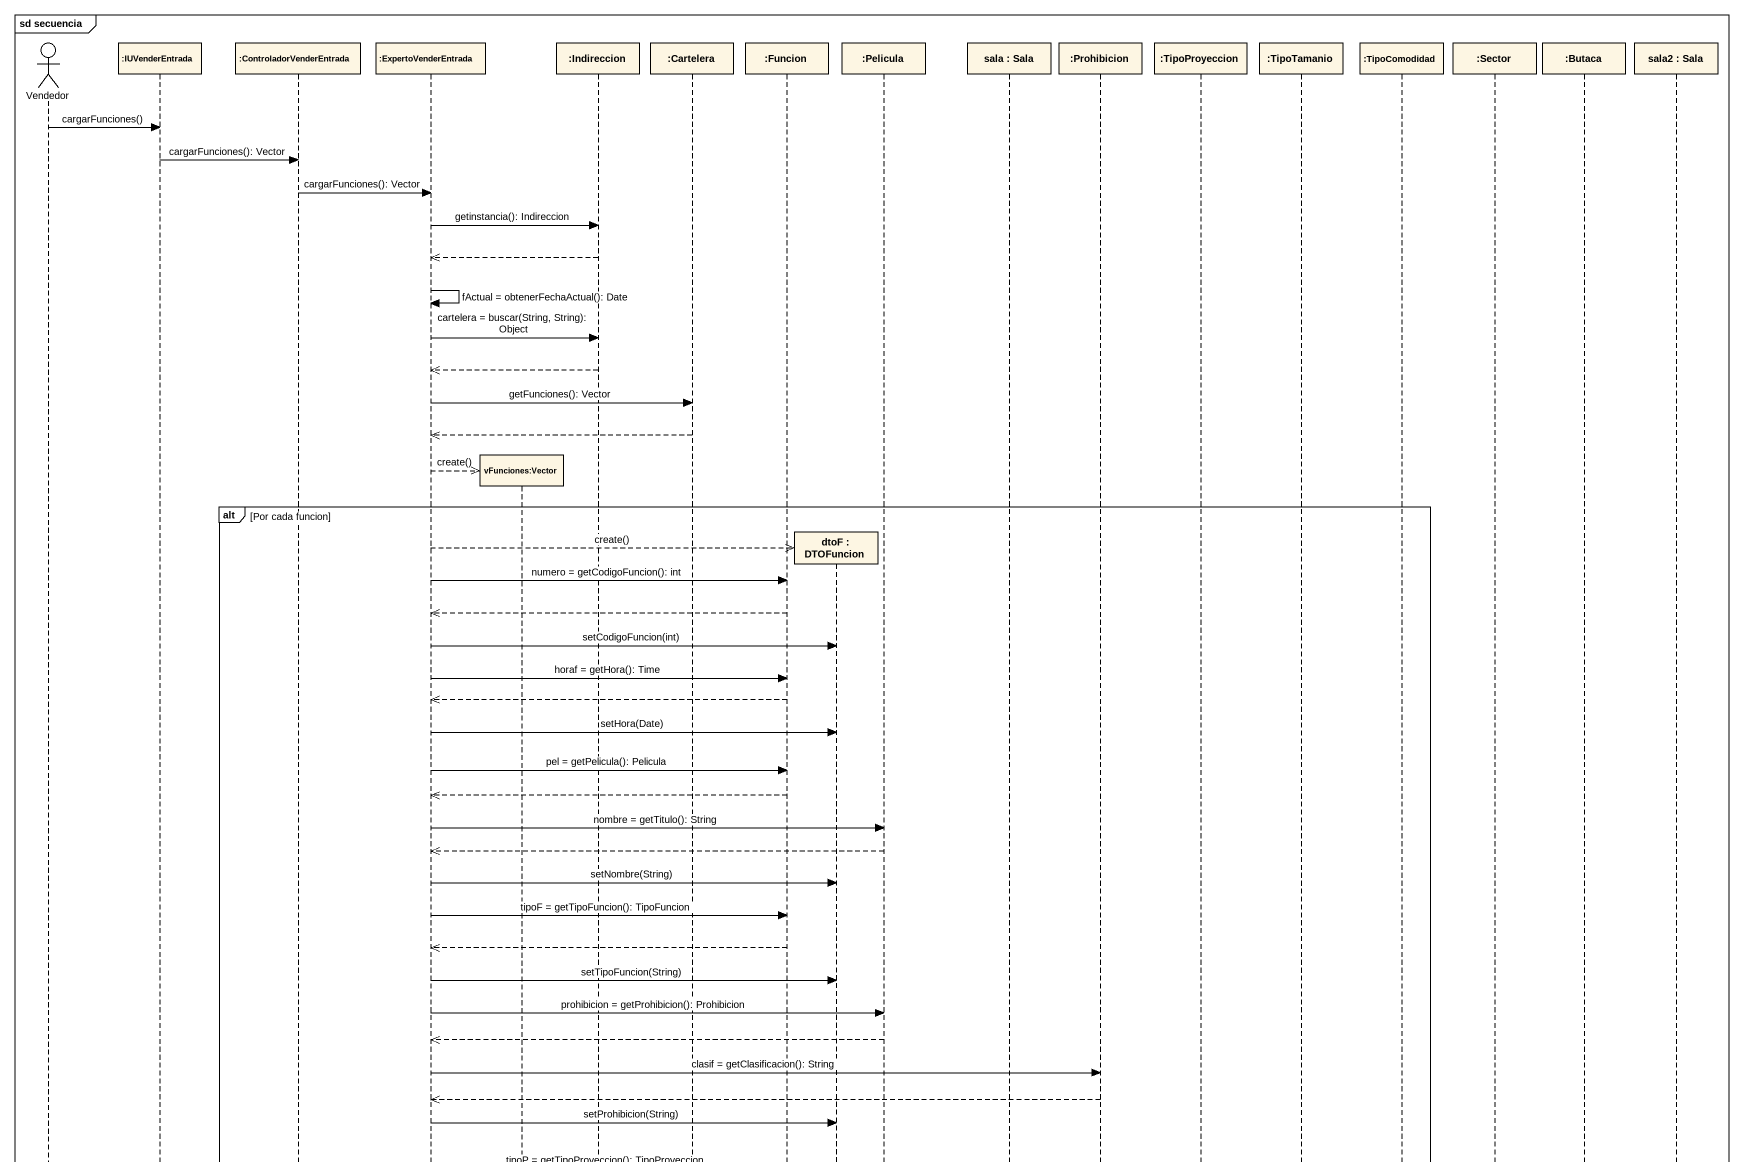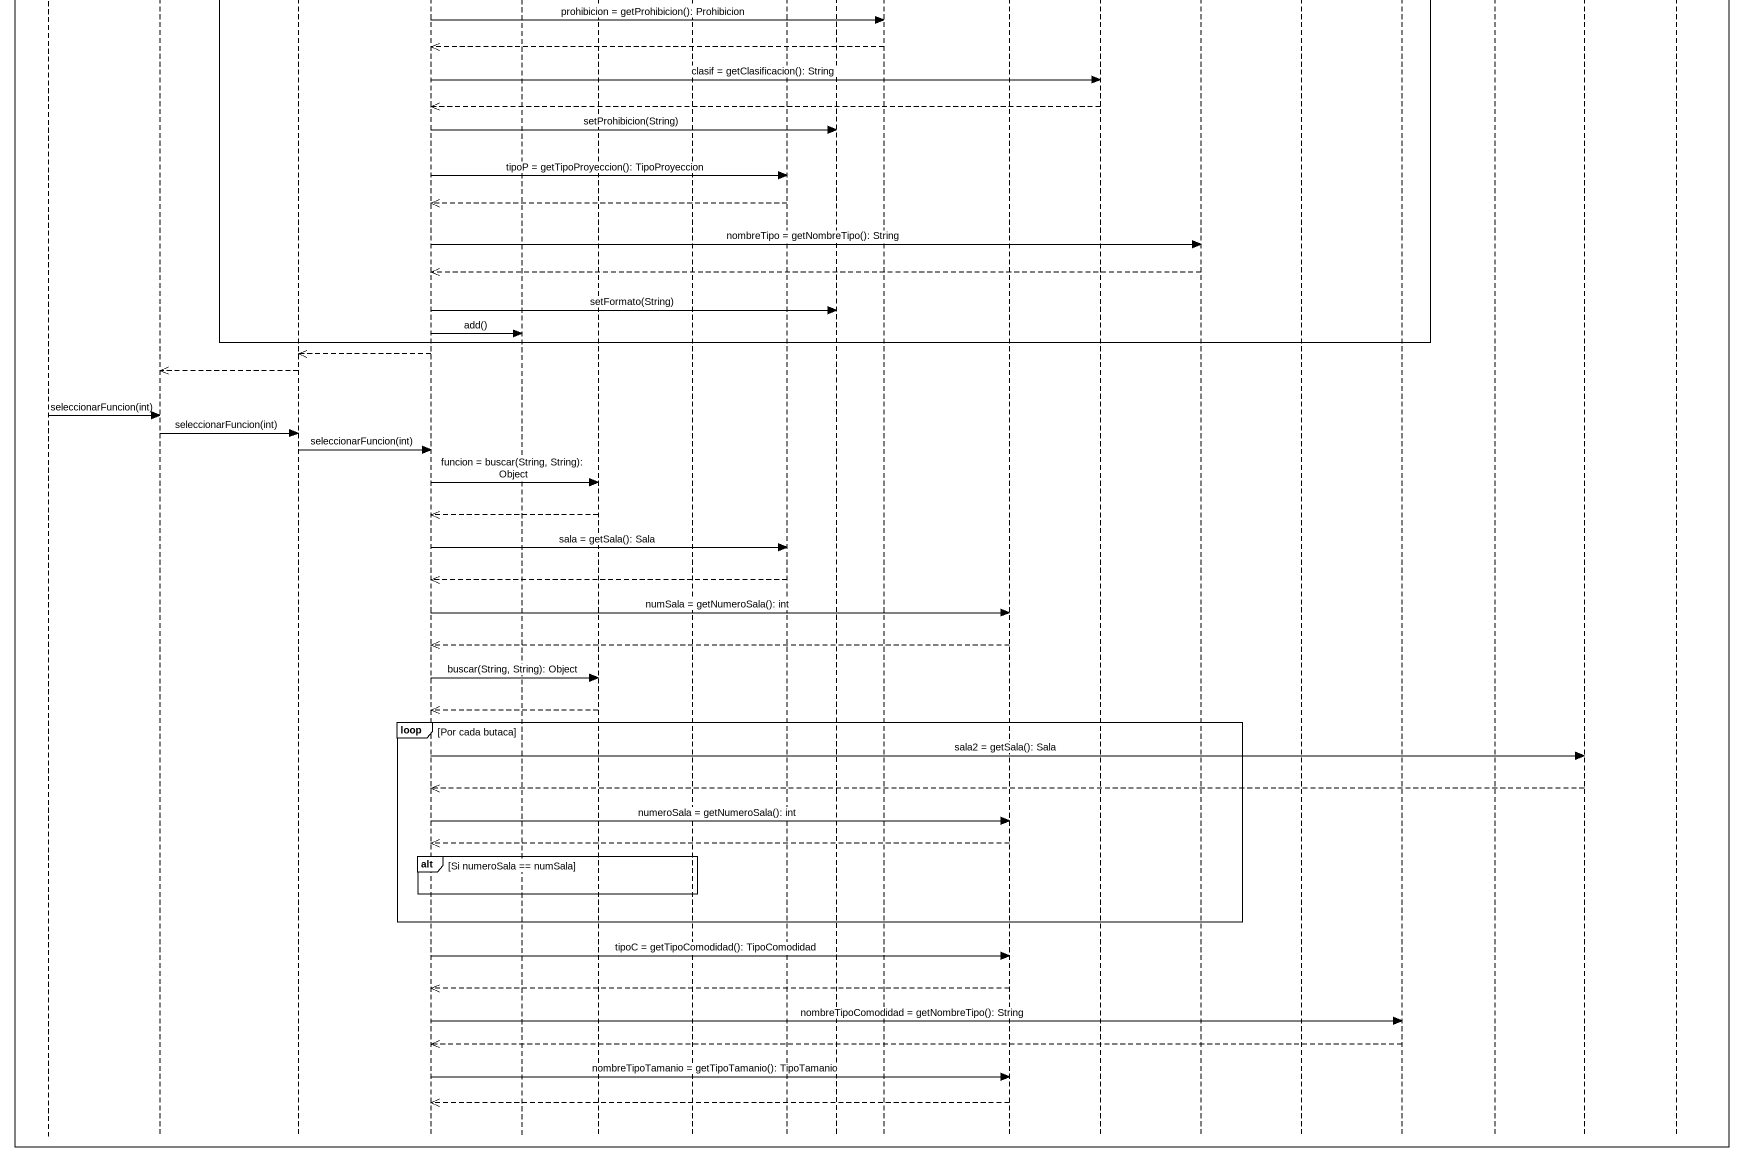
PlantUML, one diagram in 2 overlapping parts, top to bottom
@startuml
mainframe sd secuencia
hide footbox
actor Vendedor
participant ":IUVenderEntrada" as IUVenderEntrada
participant ":ControladorVenderEntrada" as ControladorVenderEntrada
participant ":ExpertoVenderEntrada" as ExpertoVenderEntrada
participant "vFunciones:Vector" as vFunciones_Vector
participant ":Indireccion" as Indireccion
participant ":Cartelera" as Cartelera
participant ":Funcion" as Funcion
participant "dtoF : DTOFuncion" as dtoF
participant ":Pelicula" as Pelicula
participant "sala : Sala" as sala
participant ":Prohibicion" as Prohibicion
participant ":TipoProyeccion" as TipoProyeccion
participant ":TipoTamanio" as TipoTamanio
participant ":TipoComodidad" as TipoComodidad
participant ":Sector" as Sector
participant ":Butaca" as Butaca
participant "sala2 : Sala" as sala2

Vendedor -> IUVenderEntrada : cargarFunciones()
IUVenderEntrada -> ControladorVenderEntrada : cargarFunciones(): Vector
ControladorVenderEntrada -> ExpertoVenderEntrada : cargarFunciones(): Vector
ExpertoVenderEntrada -> Indireccion : getinstancia(): Indireccion
Indireccion -->> ExpertoVenderEntrada
ExpertoVenderEntrada -> ExpertoVenderEntrada : fActual = obtenerFechaActual(): Date
ExpertoVenderEntrada -> Indireccion : cartelera = buscar(String, String): Object
Indireccion -->> ExpertoVenderEntrada
ExpertoVenderEntrada -> Cartelera : getFunciones(): Vector
Cartelera -->> ExpertoVenderEntrada
ExpertoVenderEntrada -->> vFunciones_Vector ** : create()
alt Por cada funcion
  ExpertoVenderEntrada -->> dtoF ** : create()
  ExpertoVenderEntrada -> Funcion : numero = getCodigoFuncion(): int
  Funcion -->> ExpertoVenderEntrada
  ExpertoVenderEntrada -> dtoF : setCodigoFuncion(int)
  ExpertoVenderEntrada -> Funcion : horaf = getHora(): Time
  Funcion -->> ExpertoVenderEntrada
  ExpertoVenderEntrada -> dtoF : setHora(Date)
  ExpertoVenderEntrada -> Funcion : pel = getPelicula(): Pelicula
  Funcion -->> ExpertoVenderEntrada
  ExpertoVenderEntrada -> Pelicula : nombre = getTitulo(): String
  Pelicula -->> ExpertoVenderEntrada
  ExpertoVenderEntrada -> dtoF : setNombre(String)
  ExpertoVenderEntrada -> Funcion : tipoF = getTipoFuncion(): TipoFuncion
  Funcion -->> ExpertoVenderEntrada
  ExpertoVenderEntrada -> dtoF : setTipoFuncion(String)
  ExpertoVenderEntrada -> Pelicula : prohibicion = getProhibicion(): Prohibicion
  Pelicula -->> ExpertoVenderEntrada
  ExpertoVenderEntrada -> Prohibicion : clasif = getClasificacion(): String
  Prohibicion -->> ExpertoVenderEntrada
  ExpertoVenderEntrada -> dtoF : setProhibicion(String)
  ExpertoVenderEntrada -> Funcion : tipoP = getTipoProyeccion(): TipoProyeccion
  Funcion -->> ExpertoVenderEntrada
  ExpertoVenderEntrada -> TipoProyeccion : nombreTipo = getNombreTipo(): String
  TipoProyeccion -->> ExpertoVenderEntrada
  ExpertoVenderEntrada -> dtoF : setFormato(String)
  ExpertoVenderEntrada -> vFunciones_Vector : add()
end
ExpertoVenderEntrada -->> ControladorVenderEntrada
ControladorVenderEntrada -->> IUVenderEntrada
Vendedor -> IUVenderEntrada : seleccionarFuncion(int)
IUVenderEntrada -> ControladorVenderEntrada : seleccionarFuncion(int)
ControladorVenderEntrada -> ExpertoVenderEntrada : seleccionarFuncion(int)
ExpertoVenderEntrada -> Indireccion : funcion = buscar(String, String): Object
Indireccion -->> ExpertoVenderEntrada
ExpertoVenderEntrada -> Funcion : sala = getSala(): Sala
Funcion -->> ExpertoVenderEntrada
ExpertoVenderEntrada -> sala : numSala = getNumeroSala(): int
sala -->> ExpertoVenderEntrada
ExpertoVenderEntrada -> Indireccion : buscar(String, String): Object
Indireccion -->> ExpertoVenderEntrada
loop Por cada butaca
  ExpertoVenderEntrada -> Butaca : sala2 = getSala(): Sala
  Butaca -->> ExpertoVenderEntrada
  ExpertoVenderEntrada -> sala : numeroSala = getNumeroSala(): int
  sala -->> ExpertoVenderEntrada
  alt Si numeroSala == numSala
  end
end
ExpertoVenderEntrada -> sala : tipoC = getTipoComodidad(): TipoComodidad
sala -->> ExpertoVenderEntrada
ExpertoVenderEntrada -> TipoComodidad : nombreTipoComodidad = getNombreTipo(): String
TipoComodidad -->> ExpertoVenderEntrada
ExpertoVenderEntrada -> sala : nombreTipoTamanio = getTipoTamanio(): TipoTamanio
sala -->> ExpertoVenderEntrada
@enduml
